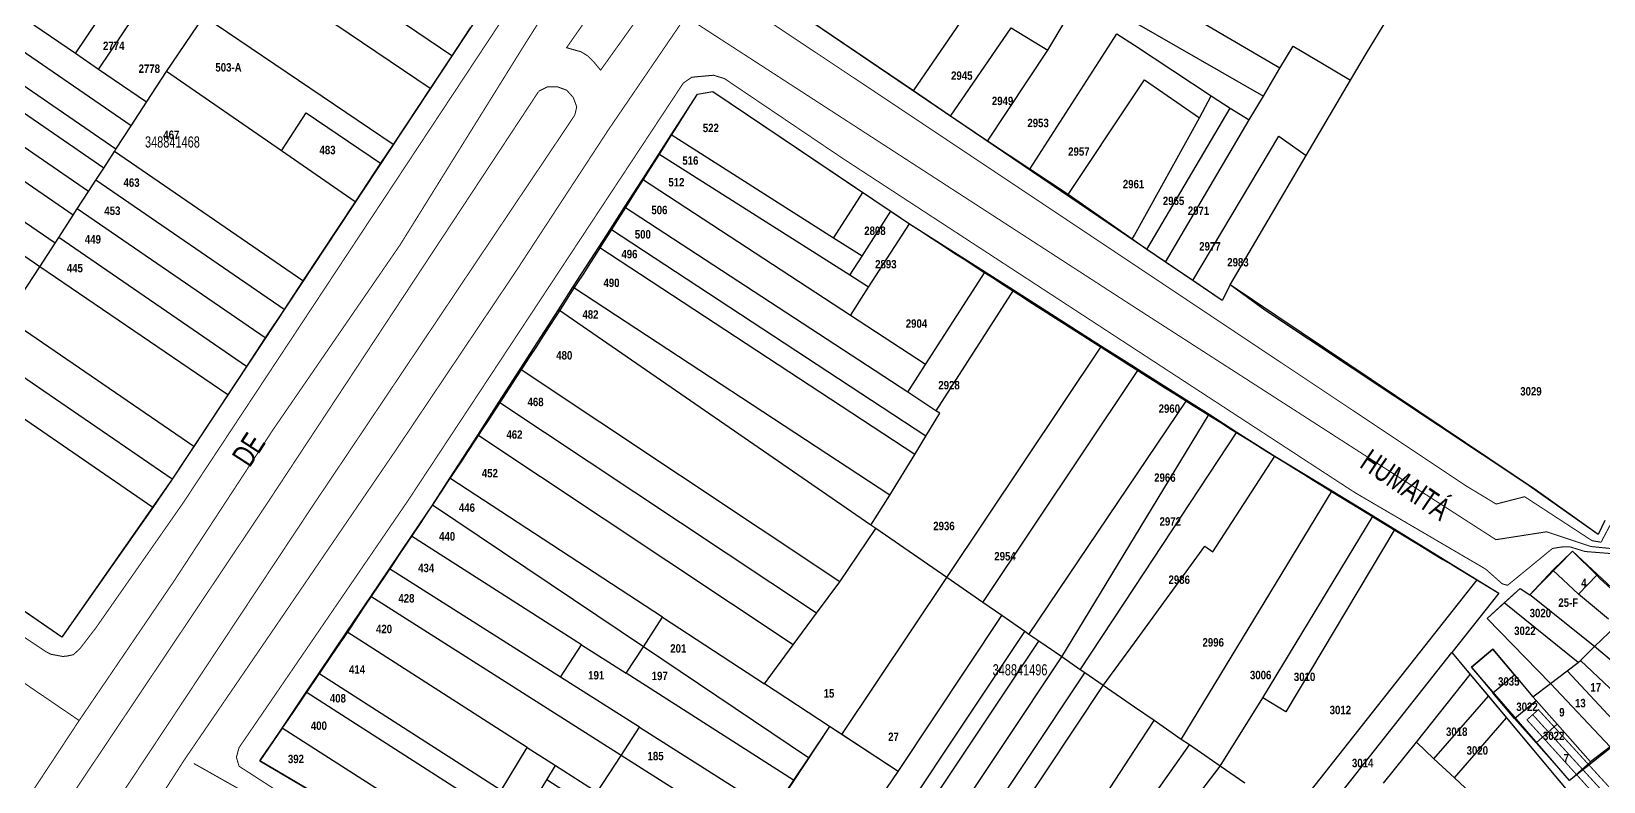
# Model space of a CAD drawing. Extents: x 203136 to 205923, y 4839890 to 4842982.
# Drawn here: x 204439.9 to 204720.6, y 4840269.1 to 4840403 of the extents above; entities that cross this region are included whole.
import ezdxf
from ezdxf.enums import TextEntityAlignment as Align

# ---------------------------------------------------------------- set-up
doc = ezdxf.new("R2010")
doc.units = 0
doc.header["$LTSCALE"] = 1.5
doc.header["$MEASUREMENT"] = 0
doc.linetypes.add('TRACO_25', pattern=[8, 3, -1, 1, -1, 1, -1])
for name, color, linetype in [('CD_MALHA_LOTES', 40, 'CONTINUOUS'), ('CD_TXT_QUADRA', 7, 'CONTINUOUS'), ('RU-QUADRAS', 210, 'CONTINUOUS'), ('SV-EIXO-RUA-PAV', 20, 'CONTINUOUS'), ('SV-RUA-NAO-PAV-S-GUIA-C-GUIA', 7, 'CONTINUOUS'), ('SV-RUA-PAVIM-S-GUIA-C-GUIA', 7, 'CONTINUOUS'), ('SV-TXT-RUA-PAV-S-GUIA-C-GUIA', 7, 'CONTINUOUS'), ('Th_NmrPort', 1, 'CONTINUOUS')]:
    doc.layers.add(name, color=color, linetype=linetype)
doc.styles.add('ARIAL', font='ARIAL.TTF')
doc.styles.get("Standard").update_dxf_attribs({"font": 'swisscbo.ttf'})

msp = doc.modelspace()

# ---------------------------------------------------------------- linework, layer by layer
at = {"layer": 'CD_MALHA_LOTES', "linetype": 'Continuous', "flags": 128}
for points in [[(204447.77, 4840399.02), (204479.45, 4840446.13)], [(204451.89, 4840396.19), (204483.6, 4840443.35)], [(204514.92, 4840398.63), (204481.31, 4840421.39)], [(204511.06, 4840392.79), (204477.4, 4840415.58)], [(204678.25, 4840399.07), (204688.28, 4840415.63)], [(204662.77, 4840396.44), (204636.83, 4840411.64)], [(204597.38, 4840392.37), (204572.56, 4840409.23)], [(204597.38, 4840392.37), (204607.92, 4840407.75)], [(204447.77, 4840399.02), (204440.34, 4840404.11)], [(204463.99, 4840395.84), (204470.7, 4840405.62)], [(204504.45, 4840382.78), (204470.7, 4840405.62)], [(204518.23, 4840403.64), (204514.92, 4840398.63)], [(204621.37, 4840399.64), (204624.47, 4840404.78)], [(204636.83, 4840404.61), (204659.83, 4840391.44)], [(204457.71, 4840386.14), (204433.4, 4840402.81)], [(204603.99, 4840387.87), (204614.78, 4840403.61)], [(204614.78, 4840403.61), (204621.37, 4840399.64)], [(204618.12, 4840378.41), (204633.7, 4840402.57)], [(204633.7, 4840402.57), (204636.83, 4840400.5)], [(204454.99, 4840381.94), (204430.66, 4840398.63)], [(204451.89, 4840396.19), (204447.77, 4840399.02)], [(204514.92, 4840398.63), (204511.06, 4840392.79)], [(204610.61, 4840383.38), (204621.37, 4840399.64)], [(204636.83, 4840400.5), (204650.52, 4840391.45)], [(204662.77, 4840396.44), (204665.18, 4840400.36)], [(204665.18, 4840400.36), (204670.36, 4840397.26)], [(204675.36, 4840394.28), (204678.25, 4840399.07)], [(204452.81, 4840378.58), (204428.46, 4840395.28)], [(204460.43, 4840390.34), (204451.89, 4840396.19)], [(204460.43, 4840390.34), (204463.99, 4840395.84)], [(204484.56, 4840381.64), (204463.99, 4840395.84)], [(204659.83, 4840391.44), (204662.77, 4840396.44)], [(204670.36, 4840397.26), (204675.36, 4840394.28)], [(204511.06, 4840392.79), (204504.45, 4840382.78)], [(204636.83, 4840391.66), (204638.6, 4840394.32)], [(204638.6, 4840394.32), (204648.4, 4840387.57)], [(204667.47, 4840380.84), (204675.36, 4840394.28)], [(204450.09, 4840374.39), (204425.72, 4840391.1)], [(204457.71, 4840386.14), (204460.43, 4840390.34)], [(204554.11, 4840384.5), (204558.8, 4840391.79)], [(204558.8, 4840391.79), (204561.54, 4840392.24)], [(204561.54, 4840392.24), (204588.34, 4840374.22)], [(204603.99, 4840387.87), (204597.38, 4840392.37)], [(204625, 4840373.86), (204636.83, 4840391.66)], [(204648.4, 4840387.57), (204650.52, 4840391.45)], [(204650.52, 4840391.45), (204653.9, 4840389.27)], [(204657.31, 4840387.18), (204659.83, 4840391.44)], [(204447.37, 4840370.19), (204422.98, 4840386.91)], [(204484.56, 4840381.64), (204488.95, 4840388.43), (204502.2, 4840379.46)], [(204610.61, 4840383.38), (204603.99, 4840387.87)], [(204636.83, 4840366.63), (204648.4, 4840387.57)], [(204639.03, 4840364.06), (204653.9, 4840389.27)], [(204642.35, 4840361.81), (204657.31, 4840387.18)], [(204653.9, 4840389.27), (204657.31, 4840387.18)], [(204454.99, 4840381.94), (204457.71, 4840386.14)], [(204551.9, 4840381.08), (204554.11, 4840384.5)], [(204583.11, 4840366.08), (204554.11, 4840384.5)], [(204647.23, 4840358.49), (204662.62, 4840384.3)], [(204662.62, 4840384.3), (204667.47, 4840380.84)], [(204444.11, 4840365.15), (204419.69, 4840381.9)], [(204452.81, 4840378.58), (204454.72, 4840381.52)], [(204454.72, 4840381.52), (204454.99, 4840381.94)], [(204488.37, 4840358.44), (204454.72, 4840381.52)], [(204497.69, 4840372.58), (204484.56, 4840381.64)], [(204504.45, 4840382.78), (204502.2, 4840379.46)], [(204618.12, 4840378.41), (204610.61, 4840383.38)], [(204451.4, 4840376.4), (204452.81, 4840378.58)], [(204502.2, 4840379.46), (204497.69, 4840372.58)], [(204548.97, 4840376.53), (204551.9, 4840381.08)], [(204585.98, 4840359.44), (204551.9, 4840381.08)], [(204625, 4840373.86), (204618.12, 4840378.41)], [(204653.9, 4840357.71), (204667.47, 4840380.84)], [(204441.4, 4840360.97), (204416.95, 4840377.71)], [(204450.09, 4840374.39), (204451.4, 4840376.4)], [(204485.01, 4840353.35), (204451.4, 4840376.4)], [(204545.78, 4840371.58), (204548.97, 4840376.53)], [(204586.12, 4840352.26), (204548.97, 4840376.53)], [(204448.08, 4840371.28), (204450.09, 4840374.39)], [(204583.11, 4840366.08), (204588.34, 4840374.22)], [(204588.34, 4840374.22), (204593.32, 4840370.87)], [(204636.42, 4840365.88), (204625, 4840373.86)], [(204444.76, 4840366.16), (204447.37, 4840370.19)], [(204447.37, 4840370.19), (204448.08, 4840371.28)], [(204481.65, 4840348.26), (204448.08, 4840371.28)], [(204497.69, 4840372.58), (204488.37, 4840358.44)], [(204543.25, 4840367.65), (204545.78, 4840371.58)], [(204596.35, 4840338.57), (204545.78, 4840371.58)], [(204588.18, 4840362.86), (204593.32, 4840370.87)], [(204593.32, 4840370.87), (204596.63, 4840368.65)], [(204541.19, 4840364.46), (204543.25, 4840367.65)], [(204599.58, 4840330.7), (204543.25, 4840367.65)], [(204589.36, 4840357.3), (204596.63, 4840368.65)], [(204596.63, 4840368.65), (204610.15, 4840360.06)], [(204441.4, 4840360.97), (204444.11, 4840365.15)], [(204444.11, 4840365.15), (204444.76, 4840366.16)], [(204478.29, 4840343.17), (204444.76, 4840366.16)], [(204536.58, 4840357.31), (204541.19, 4840364.46)], [(204597.6, 4840327.46), (204541.19, 4840364.46)], [(204588.18, 4840362.86), (204583.11, 4840366.08)], [(204636.42, 4840365.88), (204636.83, 4840366.63)], [(204636.83, 4840365.6), (204636.42, 4840365.88)], [(204639.03, 4840364.06), (204636.83, 4840365.6)], [(204585.98, 4840359.44), (204588.18, 4840362.86)], [(204642.35, 4840361.81), (204639.03, 4840364.06)], [(204647.23, 4840358.49), (204642.35, 4840361.81)], [(204438.13, 4840355.92), (204441.4, 4840360.97)], [(204474.93, 4840338.08), (204441.4, 4840360.97)], [(204589.36, 4840357.3), (204585.98, 4840359.44)], [(204599.52, 4840343.51), (204610.15, 4840360.06)], [(204610.15, 4840360.06), (204615.21, 4840356.85)], [(204488.37, 4840358.44), (204485.01, 4840353.35)], [(204533.98, 4840353.28), (204536.58, 4840357.31)], [(204593.15, 4840320.21), (204536.58, 4840357.31)], [(204586.12, 4840352.26), (204589.36, 4840357.3)], [(204615.21, 4840356.85), (204601.37, 4840335.27)], [(204615.21, 4840356.85), (204630.96, 4840346.79)], [(204652.48, 4840354.93), (204647.23, 4840358.49)], [(204653.9, 4840357.71), (204652.48, 4840354.93)], [(204706.67, 4840322.29), (204660.11, 4840353.23), (204653.9, 4840357.71)], [(204485.01, 4840353.35), (204481.65, 4840348.26)], [(204527.16, 4840342.69), (204533.98, 4840353.28)], [(204589.74, 4840314.82), (204533.98, 4840353.28)], [(204468.86, 4840328.9), (204435.46, 4840351.8)], [(204599.52, 4840343.51), (204586.12, 4840352.26)], [(204481.65, 4840348.26), (204478.29, 4840343.17)], [(204465, 4840323.06), (204431.66, 4840345.92)], [(204603.3, 4840305.47), (204630.96, 4840346.79)], [(204630.96, 4840346.79), (204636.83, 4840343.07)], [(204478.29, 4840343.17), (204474.93, 4840338.08)], [(204523.36, 4840336.8), (204527.16, 4840342.69)], [(204584.2, 4840304.74), (204527.16, 4840342.69)], [(204596.35, 4840338.57), (204599.52, 4840343.51)], [(204636.83, 4840343.07), (204637.55, 4840342.61)], [(204636.83, 4840341.55), (204637.55, 4840342.61)], [(204637.55, 4840342.61), (204646.16, 4840337.16)], [(204461.58, 4840318.01), (204428.34, 4840340.8)], [(204609.77, 4840301.01), (204636.83, 4840341.55)], [(204474.93, 4840338.08), (204468.86, 4840328.9)], [(204519.57, 4840330.92), (204523.36, 4840336.8)], [(204580.04, 4840299.1), (204523.36, 4840336.8)], [(204601.37, 4840335.27), (204596.35, 4840338.57)], [(204617.99, 4840295.34), (204646.16, 4840337.16)], [(204646.16, 4840337.16), (204650.14, 4840334.62)], [(204599.58, 4840330.7), (204602.09, 4840334.8)], [(204602.09, 4840334.8), (204601.37, 4840335.27)], [(204636.83, 4840312.7), (204650.14, 4840334.62)], [(204650.14, 4840334.62), (204655.12, 4840331.44)], [(204514.61, 4840323.22), (204519.57, 4840330.92)], [(204575.88, 4840293.46), (204519.57, 4840330.92)], [(204597.6, 4840327.46), (204599.58, 4840330.7)], [(204636.83, 4840303.72), (204655.12, 4840331.44)], [(204655.12, 4840331.44), (204661.86, 4840327.13)], [(204468.86, 4840328.9), (204465, 4840323.06)], [(204593.15, 4840320.21), (204597.6, 4840327.46)], [(204649.41, 4840311.06), (204650.78, 4840310.05), (204661.86, 4840327.13)], [(204661.86, 4840327.13), (204672.14, 4840320.93)], [(204465, 4840323.06), (204461.58, 4840318.01)], [(204511.51, 4840318.41), (204514.61, 4840323.22)], [(204552.56, 4840298.38), (204514.61, 4840323.22)], [(204720.79, 4840315.66), (204719.58, 4840313.19), (204706.67, 4840322.29)], [(204589.74, 4840314.82), (204593.15, 4840320.21)], [(204645.17, 4840276.59), (204672.14, 4840320.93)], [(204672.14, 4840320.93), (204679.41, 4840316.52)], [(204461.58, 4840318.01), (204445.35, 4840294.81)], [(204507.76, 4840312.86), (204511.51, 4840318.41)], [(204549.16, 4840293.11), (204511.51, 4840318.41)], [(204584.2, 4840304.74), (204590.62, 4840314.22)], [(204590.62, 4840314.22), (204589.74, 4840314.82)], [(204603.3, 4840305.47), (204590.62, 4840314.22)], [(204659.71, 4840284.03), (204679.41, 4840316.52)], [(204683.33, 4840314.11), (204663.83, 4840281.53)], [(204679.41, 4840316.52), (204683.33, 4840314.11)], [(204683.33, 4840314.11), (204698, 4840305.08)], [(204503.84, 4840307.05), (204507.76, 4840312.86)], [(204538.09, 4840293.49), (204507.76, 4840312.86)], [(204623.84, 4840291.3), (204636.83, 4840312.7)], [(204636.83, 4840293.84), (204649.41, 4840311.06)], [(204445.35, 4840294.81), (204422.13, 4840310.81)], [(204711.51, 4840306.81), (204715.01, 4840310.17)], [(204715.01, 4840310.17), (204719.35, 4840305.89)], [(204500.48, 4840302.07), (204503.84, 4840307.05)], [(204534.33, 4840287.72), (204503.84, 4840307.05)], [(204584.58, 4840277.43), (204603.3, 4840305.47)], [(204609.77, 4840301.01), (204603.3, 4840305.47)], [(204707.43, 4840302.42), (204711.51, 4840306.81)], [(204716.12, 4840302.53), (204711.51, 4840306.81)], [(204716.12, 4840302.53), (204719.35, 4840305.89)], [(204580.04, 4840299.1), (204584.2, 4840304.74)], [(204627.14, 4840289.03), (204636.83, 4840303.72)], [(204664.84, 4840263.03), (204698, 4840305.08)], [(204701.86, 4840302.71), (204693.47, 4840292.11)], [(204698, 4840305.08), (204701.86, 4840302.71)], [(204702.85, 4840300.97), (204705.69, 4840303.54)], [(204705.69, 4840303.54), (204707.43, 4840302.42)], [(204496.23, 4840295.78), (204500.48, 4840302.07)], [(204545.19, 4840273.73), (204500.48, 4840302.07)], [(204613.14, 4840298.68), (204609.77, 4840301.01)], [(204699.77, 4840298.19), (204702.85, 4840300.97)], [(204716.04, 4840290.34), (204702.85, 4840300.97)], [(204718.93, 4840293.15), (204707.43, 4840302.42)], [(204721.44, 4840298.04), (204716.12, 4840302.53)], [(204549.16, 4840293.11), (204552.56, 4840298.38)], [(204552.56, 4840298.38), (204570.74, 4840286.49)], [(204575.88, 4840293.46), (204580.04, 4840299.1)], [(204594.62, 4840270.86), (204613.14, 4840298.68)], [(204617.26, 4840295.84), (204613.14, 4840298.68)], [(204711.12, 4840286.55), (204699.77, 4840298.19)], [(204491.19, 4840288.32), (204496.23, 4840295.78)], [(204528.41, 4840275.15), (204496.23, 4840295.78)], [(204595.95, 4840263.86), (204617.26, 4840295.84)], [(204617.99, 4840295.34), (204617.26, 4840295.84)], [(204619.73, 4840294.14), (204617.99, 4840295.34)], [(204718.93, 4840293.15), (204722.82, 4840296.88)], [(204534.33, 4840287.72), (204538.09, 4840293.49)], [(204538.09, 4840293.49), (204546.1, 4840288.38)], [(204546.1, 4840288.38), (204549.16, 4840293.11)], [(204578.65, 4840273.29), (204549.16, 4840293.11)], [(204570.74, 4840286.49), (204575.88, 4840293.46)], [(204598.56, 4840262.36), (204619.73, 4840294.14)], [(204623.84, 4840291.3), (204619.73, 4840294.14)], [(204631.25, 4840286.19), (204636.83, 4840293.84)], [(204668.52, 4840260.49), (204693.47, 4840292.11)], [(204693.47, 4840292.11), (204696.75, 4840288.19)], [(204700.8, 4840292.71), (204696.96, 4840289.5)], [(204704.65, 4840288.11), (204700.8, 4840292.71)], [(204716.47, 4840290.67), (204718.93, 4840293.15)], [(204731.26, 4840282.8), (204718.93, 4840293.15)], [(204602.91, 4840259.87), (204623.84, 4840291.3)], [(204627.14, 4840289.03), (204623.84, 4840291.3)], [(204627.96, 4840288.46), (204627.14, 4840289.03)], [(204696.96, 4840289.5), (204700.82, 4840284.9)], [(204711.12, 4840286.55), (204714.08, 4840288.83)], [(204714.08, 4840288.83), (204716.04, 4840290.34)], [(204724.67, 4840277.45), (204714.08, 4840288.83)], [(204716.04, 4840290.34), (204716.47, 4840290.67)], [(204727.86, 4840279.89), (204716.47, 4840290.67)], [(204488.95, 4840285), (204491.19, 4840288.32)], [(204523.73, 4840267.46), (204491.19, 4840288.32)], [(204548.45, 4840278.77), (204534.33, 4840287.72)], [(204575.97, 4840269.31), (204546.1, 4840288.38)], [(204582.4, 4840278.86), (204570.74, 4840286.49)], [(204607.25, 4840257.37), (204627.96, 4840288.46)], [(204610.73, 4840255.38), (204631.25, 4840286.19)], [(204631.25, 4840286.19), (204627.96, 4840288.46)], [(204636.83, 4840282.34), (204631.25, 4840286.19)], [(204687.17, 4840276.08), (204696.75, 4840288.19)], [(204696.75, 4840288.19), (204700, 4840284.31)], [(204700.82, 4840284.9), (204704.65, 4840288.11)], [(204704.65, 4840288.11), (204707.91, 4840284.18)], [(204707.91, 4840284.18), (204711.12, 4840286.55)], [(204721.75, 4840275.23), (204711.12, 4840286.55)], [(204484.63, 4840278.61), (204488.95, 4840285)], [(204521.65, 4840264.04), (204488.95, 4840285)], [(204652.12, 4840271.8), (204659.71, 4840284.03)], [(204663.83, 4840281.53), (204659.71, 4840284.03)], [(204690.29, 4840273.11), (204700, 4840284.31)], [(204700, 4840284.31), (204703.25, 4840280.43)], [(204704.67, 4840280.3), (204700.82, 4840284.9)], [(204704.67, 4840280.3), (204708.51, 4840283.51)], [(204708.51, 4840283.51), (204707.91, 4840284.18)], [(204712.27, 4840279.29), (204708.51, 4840283.51)], [(204640.32, 4840279.94), (204636.83, 4840282.34)], [(204693.96, 4840269.71), (204703.25, 4840280.43)], [(204703.25, 4840280.43), (204732.41, 4840245.57)], [(204708.53, 4840275.96), (204704.67, 4840280.3)], [(204484.63, 4840278.61), (204480.67, 4840272.74)], [(204511.78, 4840261.23), (204484.63, 4840278.61)], [(204545.19, 4840273.73), (204548.45, 4840278.77)], [(204548.45, 4840278.77), (204572.19, 4840263.72)], [(204582.4, 4840278.86), (204578.65, 4840273.29)], [(204584.58, 4840277.43), (204582.4, 4840278.86)], [(204594.62, 4840270.86), (204584.58, 4840277.43)], [(204636.83, 4840274.6), (204640.32, 4840279.94)], [(204645.17, 4840276.59), (204640.32, 4840279.94)], [(204708.53, 4840275.96), (204712.27, 4840279.29)], [(204712.27, 4840279.29), (204718.25, 4840272.56)], [(204523.73, 4840267.46), (204528.41, 4840275.15)], [(204528.41, 4840275.15), (204533.46, 4840271.92)], [(204620.34, 4840249.33), (204636.83, 4840274.6)], [(204636.83, 4840261.71), (204646.62, 4840275.59)], [(204646.62, 4840275.59), (204645.17, 4840276.59)], [(204652.12, 4840271.8), (204646.62, 4840275.59)], [(204681.26, 4840268.76), (204687.17, 4840276.08)], [(204690.29, 4840273.11), (204687.17, 4840276.08)], [(204714.51, 4840269.24), (204708.53, 4840275.96)], [(204721.75, 4840275.23), (204718.25, 4840272.56)], [(204480.67, 4840272.74), (204508.7, 4840256.22)], [(204531.9, 4840269.35), (204533.46, 4840271.92)], [(204533.46, 4840271.92), (204540.91, 4840267.14)], [(204540.91, 4840267.14), (204545.19, 4840273.73)], [(204568.83, 4840258.74), (204545.19, 4840273.73)], [(204578.65, 4840273.29), (204575.97, 4840269.31)], [(204636.83, 4840251.74), (204652.12, 4840271.8)], [(204656.55, 4840268.75), (204652.12, 4840271.8)], [(204693.96, 4840269.71), (204690.29, 4840273.11)], [(204718.25, 4840272.56), (204714.51, 4840269.24)], [(204519.9, 4840249.62), (204531.9, 4840269.35)], [(204537.79, 4840265.57), (204531.9, 4840269.35)], [(204575.97, 4840269.31), (204572.19, 4840263.72)], [(204591.57, 4840266.38), (204594.62, 4840270.86)], [(204726.87, 4840238.82), (204693.96, 4840269.71)]]:
    msp.add_lwpolyline(points, dxfattribs=at)
msp.add_lwpolyline([(204719.35, 4840305.89, 0.0322056432), (204724.7, 4840301.17)], format="xyb", dxfattribs=at)
at = {"layer": 'RU-QUADRAS', "color": 6, "linetype": 'Continuous'}
msp.add_lwpolyline([(204720.79, 4840315.66), (204719.58, 4840313.19), (204708.62, 4840320.99), (204653.9, 4840357.71), (204652.48, 4840354.93), (204572.56, 4840409.23), (204650.45, 4840529.61), (204652.6, 4840529.95), (204705.41, 4840496.55), (204677.97, 4840453.01), (204684.63, 4840449.4), (204711.16, 4840491.51), (204727.27, 4840480.7)], dxfattribs=at)
for points in [[(204352.52, 4840357.95), (204375.15, 4840392.73), (204377.07, 4840391.42), (204434.91, 4840475.87), (204465.31, 4840455.57), (204464.19, 4840453.91), (204470.85, 4840449.46), (204471.96, 4840451.13), (204524, 4840416.37), (204524.4, 4840412.98), (204465, 4840323.06), (204445.35, 4840294.81), (204388.37, 4840334.09), (204441.53, 4840415.23), (204436.47, 4840418.96), (204383.36, 4840337.42)], [(204696.96, 4840289.5), (204700.8, 4840292.71), (204707.91, 4840284.18), (204711.12, 4840286.55), (204699.77, 4840298.19), (204705.69, 4840303.54), (204707.43, 4840302.42), (204715.01, 4840310.17), (204724.7, 4840301.17), (204727.13, 4840303.52), (204729.33, 4840301.81), (204730.8, 4840303.19), (204739.06, 4840295.92), (204735.44, 4840292.08), (204738.36, 4840289.61), (204728.45, 4840280.34), (204714.51, 4840269.24)]]:
    msp.add_lwpolyline(points, close=True, dxfattribs=at)
msp.add_lwpolyline([(204480.67, 4840272.74, 0.010738013), (204558.8, 4840391.79), (204561.54, 4840392.24), (204596.63, 4840368.65, 0.0093672682), (204701.86, 4840302.71), (204693.47, 4840292.11), (204732.41, 4840245.57), (204720.01, 4840230.47), (204710.81, 4840215.86), (204708.82, 4840217.26), (204676.68, 4840158.71), (204636.83, 4840180.36, 0.0266557471), (204578.1, 4840215.25), (204596.56, 4840252.14), (204617.46, 4840240.31), (204654.11, 4840216.59), (204659.14, 4840224.13, 0.0260347093), (204591.57, 4840266.38), (204594.62, 4840270.86), (204582.4, 4840278.86), (204550.93, 4840231.34)], format="xyb", close=True, dxfattribs=at)
at = {"layer": 'SV-EIXO-RUA-PAV', "const_width": 0.18}
for points in [[(204636.847033, 4840353.732969), (204556.692409, 4840405.627321), (204539.141988, 4840418.327609), (204495.302183, 4840447.648089), (204470.787539, 4840463.788165), (204283.813228, 4840589.6077), (204258.698822, 4840606.743049), (204246.534032, 4840614.722105), (203972.065444, 4840796.468379), (203949.643938, 4840811.266574), (203812.386168, 4840902.999228), (203680.641912, 4840990.841984), (203657.330522, 4841006.328818), (203641.610185, 4841017.472348), (203614.945309, 4841034.784618), (203592.86, 4841049.37)], [(204266.90035, 4839946.925546), (204261.321622, 4839998.78861), (204268.781052, 4840012.602369), (204358.882228, 4840146.46659), (204382.173868, 4840180.965765), (204409.034388, 4840220.724344), (204436.521027, 4840261.922997), (204448.417295, 4840279.955234), (204465.322517, 4840304.812172), (204483.104307, 4840331.985752), (204505.707215, 4840364.857017), (204527.621392, 4840400.107536), (204539.141988, 4840418.327609), (204547.694634, 4840430.19108), (204579.256333, 4840476.542162), (204595.450293, 4840501.163592), (204616.436344, 4840533.303646), (204630.316882, 4840554.785431), (204636.809832, 4840564.271399)], [(204287.460629, 4839949.034293), (204284.805012, 4839999.34116), (204375.207571, 4840133.416111), (204424.052827, 4840206.908645), (204435.05728, 4840223.684506), (204450.561488, 4840247.088843), (204467.249749, 4840273.019833), (204482.654297, 4840295.548985), (204504.73415, 4840327.898537), (204526.236333, 4840359.927161), (204542.988779, 4840385.537223), (204556.692409, 4840405.627321), (204571.358823, 4840427.193689), (204592.411706, 4840459.479056), (204613.913888, 4840492.021165), (204636.869633, 4840527.157032)], [(204448.417295, 4840279.955234), (204429.946774, 4840292.540233), (204379.418943, 4840326.538513), (204364.016407, 4840337.182542), (204344.606707, 4840349.830153), (204329.14156, 4840360.912465), (204295.331115, 4840382.701419), (204250.18791, 4840413.068207), (204221.511644, 4840432.60313), (204193.148438, 4840451.324099), (204174.239633, 4840464.347381)], [(204636.847033, 4840353.732969), (204701.359124, 4840312.238176), (204710.410478, 4840313.650006), (204718.310813, 4840311.016561), (204726.683813, 4840310.184823), (204741.621677, 4840299.702501), (204746.791032, 4840296.191241), (204748.156522, 4840294.143006), (204746.303357, 4840291.802166), (204743.767447, 4840289.363791), (204741.914282, 4840286.925416), (204735.769577, 4840280.293036), (204733.215516, 4840276.944179), (204727.621926, 4840271.847797), (204720.909619, 4840266.751416), (204707.913998, 4840280.998081)], [(204468.908751, 4840272.277747), (204528.319069, 4840238.69802), (204563.937298, 4840218.656829), (204574.765239, 4840213.527804), (204593.761628, 4840202.509899), (204614.467692, 4840190.922102), (204636.837344, 4840176.851579)]]:
    msp.add_lwpolyline(points, dxfattribs=at)
at = {"layer": 'SV-RUA-NAO-PAV-S-GUIA-C-GUIA', "linetype": 'TRACO_25', "const_width": 0.18}
msp.add_lwpolyline([(204842.78, 4840413.89), (204842.84, 4840412.84), (204839.13, 4840407.1), (204819.69, 4840383.52), (204818.04, 4840381.93), (204816.37, 4840381.64), (204804.02, 4840372.73), (204795.41, 4840367.95), (204777.67, 4840356.59), (204762.85, 4840346.65), (204737.25, 4840325.41), (204723.65, 4840316.43), (204721.74, 4840314.84), (204720.12, 4840311.79)], dxfattribs=at)
at = {"layer": 'SV-RUA-PAVIM-S-GUIA-C-GUIA', "linetype": 'Continuous', "const_width": 0.18}
for points in [[(204636.84, 4840361.28), (204571.62, 4840404.74), (204569.12, 4840406.65), (204568.25, 4840408.52), (204568.25, 4840408.55), (204567.92, 4840410.27), (204567.92, 4840410.4), (204568.62, 4840412.58), (204597.73, 4840455.97), (204636.85, 4840514.94)], [(204267.94, 4840408.64), (204347.47, 4840356.13), (204349.41, 4840354.8), (204382.04, 4840333.28), (204384.79, 4840331.39), (204404.97, 4840317.33), (204442.42, 4840292.28), (204443.38, 4840291.78), (204444.34, 4840291.6), (204445.44, 4840291.4), (204446.07, 4840291.43), (204447.39, 4840291.7), (204448.58, 4840292.82), (204451.38, 4840296.46), (204466.95, 4840318.76), (204529.43, 4840413.37)], [(204581.18, 4840264.68), (204560.48, 4840230.03), (204557.81, 4840226.87), (204553.62, 4840226.9), (204550.4, 4840228.81), (204516.77, 4840248.76), (204483.45, 4840267.6), (204476.97, 4840271.79), (204476.49, 4840273.38), (204476.49, 4840273.39), (204476.95, 4840275.09), (204476.95, 4840275.1), (204507.14, 4840319.24), (204556.28, 4840393.76), (204557.78, 4840394.79), (204559.82, 4840394.99), (204559.88, 4840394.99), (204561.68, 4840395.15), (204563.61, 4840394.56), (204584.77, 4840380.28), (204636.84, 4840346.3)], [(204720.12, 4840311.79), (204718.53, 4840312.05), (204706.48, 4840319.91), (204701.39, 4840318.6), (204696.04, 4840321.83), (204695.55, 4840322.15), (204636.84, 4840361.28)], [(204724.18, 4840309.58), (204717.24, 4840310.13), (204714.58, 4840310.95), (204713.01, 4840310.93), (204711.45, 4840310.67), (204703.43, 4840304.09), (204702.47, 4840304.36), (204699.51, 4840306.99), (204676.25, 4840320.6), (204674.24, 4840321.9), (204636.84, 4840346.3)], [(204721.21, 4840264.26), (204706.89, 4840280.08), (204708.92, 4840281.9), (204721.53, 4840268.11)]]:
    msp.add_lwpolyline(points, dxfattribs=at)
at = {"layer": 'SV-RUA-PAVIM-S-GUIA-C-GUIA', "linetype": 'Continuous', "const_width": 0.18, "flags": 128}
msp.add_lwpolyline([(204535.43, 4840400.07), (204538.01, 4840399.34), (204539.2, 4840398.61), (204540.34, 4840397.47), (204541.51, 4840396.06), (204547.69, 4840404.69), (204541.51, 4840408.75)], close=True, dxfattribs=at)
at = {"layer": 'SV-RUA-PAVIM-S-GUIA-C-GUIA', "const_width": 0.18}
for points in [[(204536.91, 4840388.04), (204537.246731, 4840389.508655), (204536.629259, 4840391.183315), (204535.45208, 4840392.481151), (204533.87828, 4840393.057601), (204532.081988, 4840393.097764), (204530.477653, 4840392.297641)], [(204530.43, 4840392.23), (204481.67, 4840318.25)], [(204490.16, 4840318.35), (204536.91, 4840388.04)], [(204481.67, 4840318.25), (204411.9, 4840214)], [(204443.99, 4840248.68), (204490.16, 4840318.35)]]:
    msp.add_lwpolyline(points, dxfattribs=at)

# ---------------------------------------------------------------- texts
at = {"layer": 'CD_TXT_QUADRA', "style": 'ARIAL', "width": 0.7}
for s, p in [('348841468', (204460.17, 4840382.24)), ('348841496', (204611.49363, 4840288.007733))]:
    msp.add_text(s, height=2, dxfattribs=at).set_placement(p)
at = {"layer": 'SV-TXT-RUA-PAV-S-GUIA-C-GUIA', "style": 'ARIAL', "width": 0.7}
for s, rotation, p in [('DE', 57, (204478.85, 4840324.98)), ('HUMAITÁ', 326, (204676.81, 4840325.31))]:
    msp.add_text(s, height=4, rotation=rotation, dxfattribs=at).set_placement(p)
at = {"layer": 'Th_NmrPort', "color": 1}
for s, p in [('2774', (204452.678086, 4840400.404422)), ('2778', (204459.028086, 4840396.324422)), ('503-A', (204472.734422, 4840396.561914)), ('2945', (204604.07922, 4840395.08531)), ('2949', (204611.35922, 4840390.56531)), ('2953', (204617.701591, 4840386.631875)), ('467', (204463.434422, 4840384.531914)), ('522', (204559.754482, 4840385.743568)), ('483', (204491.324422, 4840381.801914)), ('2957', (204624.981591, 4840381.531875)), ('516', (204556.104482, 4840379.923568)), ('463', (204456.334422, 4840375.991914)), ('512', (204553.604482, 4840376.053568)), ('2961', (204634.741591, 4840375.711875)), ('2965', (204641.88481, 4840372.725574)), ('453', (204452.914422, 4840370.961914)), ('506', (204550.574482, 4840371.093568)), ('2971', (204646.34481, 4840370.965574)), ('500', (204547.614482, 4840366.753568)), ('2808', (204588.576432, 4840367.384482)), ('449', (204449.434422, 4840365.861914)), ('2977', (204648.37481, 4840364.605574)), ('496', (204545.224482, 4840363.223568)), ('2893', (204590.524262, 4840361.423636)), ('2983', (204653.38481, 4840361.765574)), ('445', (204446.204422, 4840360.711914)), ('490', (204542.024482, 4840358.093568)), ('482', (204538.264482, 4840352.443568)), ('2904', (204595.994262, 4840350.823636)), ('480', (204533.594482, 4840345.153568)), ('2928', (204601.804262, 4840339.823636)), ('3029', (204705.689789, 4840338.728899)), ('468', (204528.464482, 4840336.833568)), ('2960', (204641.136432, 4840335.634482)), ('462', (204524.694482, 4840331.013568)), ('452', (204520.304482, 4840324.113568)), ('2966', (204640.336432, 4840323.324482)), ('446', (204516.204482, 4840317.963568)), ('2936', (204600.894262, 4840314.683636)), ('2972', (204641.296432, 4840315.494482)), ('440', (204512.674482, 4840312.833568)), ('2954', (204611.794262, 4840309.283636)), ('434', (204508.933636, 4840307.185738)), ('2986', (204642.896432, 4840305.094482)), ('4', (204716.571621, 4840304.52022)), ('428', (204505.403636, 4840301.765738)), ('3020', (204707.371621, 4840299.14022)), ('25-F', (204712.491621, 4840301.00022)), ('420', (204501.413636, 4840296.295738)), ('2996', (204648.966432, 4840293.904482)), ('3022', (204704.606775, 4840295.972209)), ('201', (204553.944482, 4840292.823568)), ('414', (204496.594482, 4840289.063568)), ('191', (204539.294482, 4840288.033568)), ('197', (204550.634482, 4840287.913568)), ('3006', (204657.436432, 4840288.074482)), ('3010', (204665.276432, 4840287.754482)), ('3035', (204701.728523, 4840286.928039)), ('17', (204718.216775, 4840285.882209)), ('408', (204493.174482, 4840283.923568)), ('15', (204581.328086, 4840284.804422)), ('3022', (204704.988523, 4840282.408039)), ('13', (204715.466775, 4840283.062209)), ('3012', (204671.666432, 4840281.834482)), ('9', (204712.646775, 4840281.432209)), ('400', (204489.783636, 4840279.025738)), ('27', (204592.848086, 4840277.054422)), ('3018', (204692.438057, 4840277.960862)), ('3022', (204709.74406, 4840277.22152)), ('3020', (204696.118057, 4840274.610862)), ('392', (204485.683636, 4840273.095738)), ('185', (204549.894482, 4840273.613568)), ('3014', (204675.648057, 4840272.370862)), ('7', (204713.426775, 4840273.232209))]:
    msp.add_text(s, height=1.5, dxfattribs=at).set_placement(p, align=Align.MIDDLE_LEFT)

doc.saveas('drawing.dxf')
